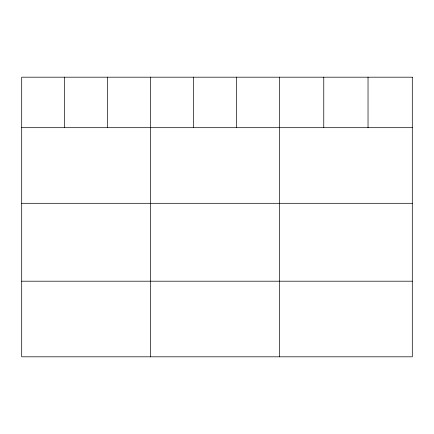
<?xml version="1.0" encoding="UTF-8"?>
<svg xmlns="http://www.w3.org/2000/svg" width="434" height="434" viewBox="0 0 434 434"><rect width="100%" height="100%" fill="white"/><g stroke="black" fill="none" stroke-linecap="round" stroke-linejoin="round"><path stroke-width="0.65" d="M21.7 127.688L412.3 127.688M21.7 203.302L412.3 203.302M21.7 281.199L412.3 281.199M368.032 77.187L368.032 127.688M323.764 77.187L323.764 127.688M279.496 77.187L279.496 356.813M236.53 77.187L236.53 127.688M193.564 77.187L193.564 127.688M150.598 77.187L150.598 356.813M107.632 77.187L107.632 127.688M64.666 77.187L64.666 127.688M412.3 77.187L21.7 77.187L21.7 356.813L412.3 356.813L412.3 77.187"/></g></svg>
